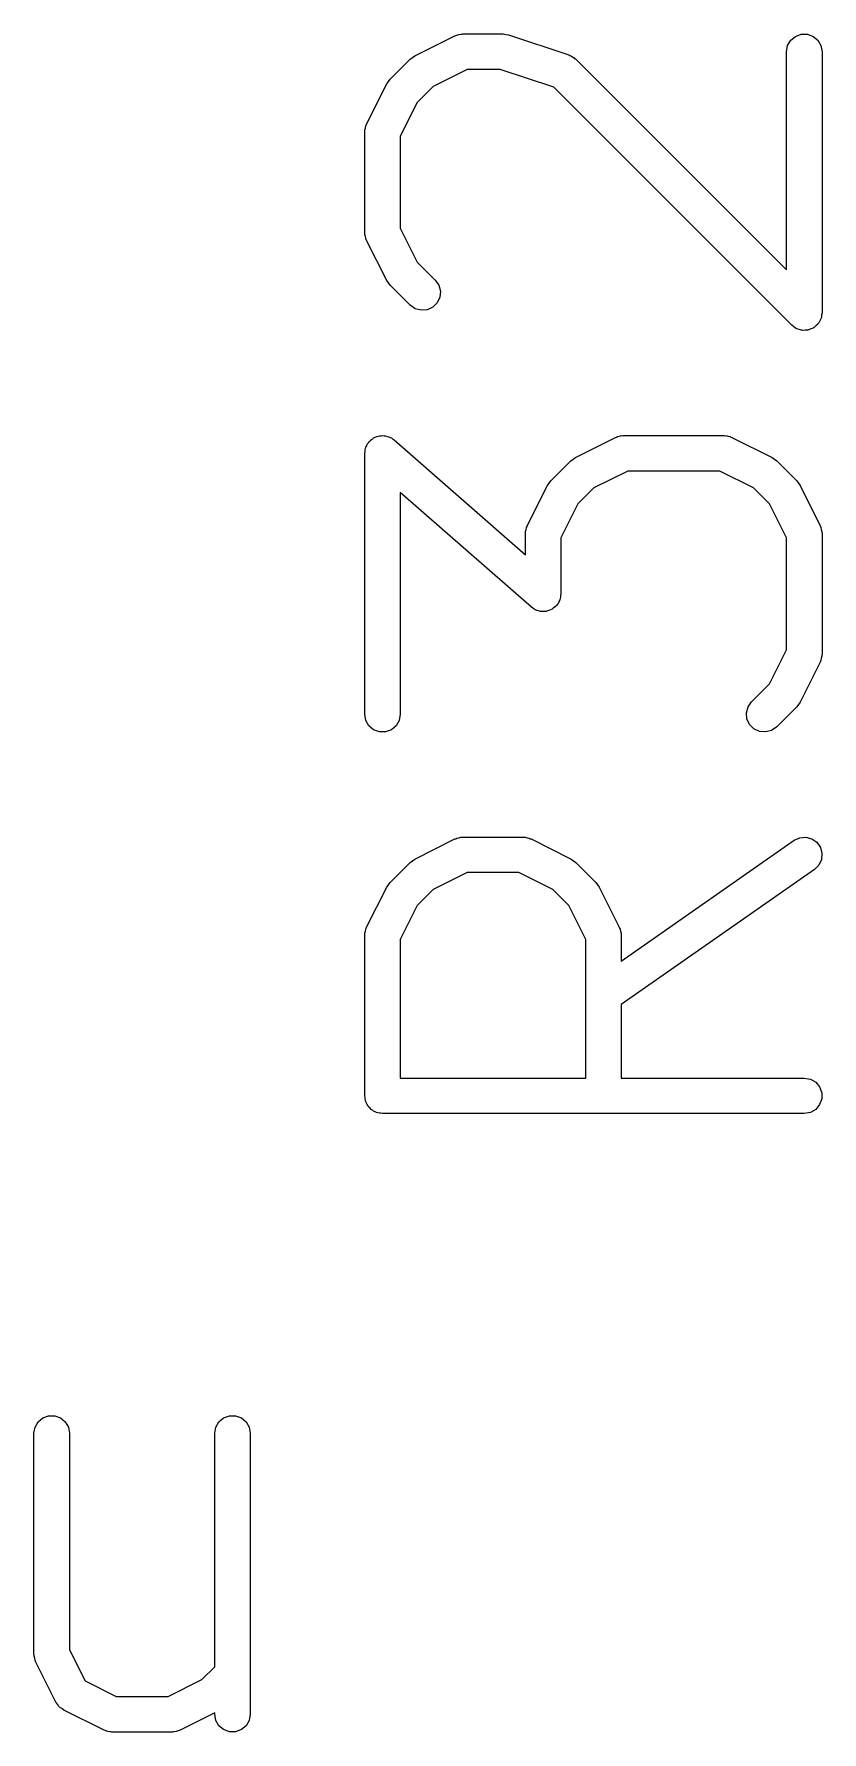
# Model space of a CAD drawing. Extents: x 0 to 76, y -93 to 10.
# Drawn here: x 29.474 to 31.728, y -58.898 to -54.039 of the extents above; entities that cross this region are included whole.
import ezdxf

# ---------------------------------------------------------------- set-up
doc = ezdxf.new("R2010")
doc.units = 0
doc.header["$MEASUREMENT"] = 0
doc.layers.add('BLACK', color=7, linetype='CONTINUOUS')

msp = doc.modelspace()

# ---------------------------------------------------------------- linework, layer by layer
at = {"layer": 'Black'}
for p, q in [((30.5632, -54.1022), (30.6781, -54.0448)), ((30.6781, -54.0448), (30.6809, -54.0439)), ((30.6809, -54.0439), (30.6835, -54.0425)), ((30.6835, -54.0425), (30.6893, -54.0414)), ((30.6893, -54.0414), (30.695, -54.0397)), ((30.695, -54.0397), (30.698, -54.0399)), ((30.698, -54.0399), (30.7009, -54.0394)), ((30.7009, -54.0394), (30.8158, -54.0394)), ((30.8158, -54.0394), (30.8238, -54.0408)), ((30.8238, -54.0408), (30.8318, -54.042)), ((30.8318, -54.042), (31.0042, -54.0995)), ((31.6267, -54.0902), (31.6298, -54.0728)), ((31.6298, -54.0728), (31.6386, -54.0576)), ((31.6386, -54.0576), (31.6521, -54.0462)), ((31.6521, -54.0462), (31.6687, -54.0402)), ((31.6687, -54.0402), (31.6864, -54.0402)), ((31.6864, -54.0402), (31.7029, -54.0462)), ((31.7029, -54.0462), (31.7165, -54.0576)), ((31.7165, -54.0576), (31.7253, -54.0728)), ((31.7253, -54.0728), (31.7283, -54.0902)), ((30.4926, -54.1692), (30.55, -54.1117)), ((30.55, -54.1117), (30.5567, -54.1071)), ((30.5567, -54.1071), (30.5632, -54.1022)), ((31.0042, -54.0995), (31.0068, -54.1009)), ((31.0068, -54.1009), (31.0096, -54.1016)), ((31.0096, -54.1016), (31.0145, -54.105)), ((31.0145, -54.105), (31.0197, -54.1079)), ((31.0197, -54.1079), (31.0216, -54.1101)), ((31.0216, -54.1101), (31.024, -54.1117)), ((31.024, -54.1117), (31.6267, -54.7145)), ((31.6267, -54.7145), (31.6267, -54.0902)), ((31.7283, -54.0902), (31.7283, -54.8371)), ((30.4831, -54.1824), (30.4879, -54.1759)), ((30.4879, -54.1759), (30.4926, -54.1692)), ((30.7128, -54.141), (30.616, -54.1894)), ((30.8075, -54.141), (30.7128, -54.141)), ((30.9607, -54.1921), (30.8075, -54.141)), ((30.4256, -54.2973), (30.4831, -54.1824)), ((30.616, -54.1894), (30.5702, -54.2352)), ((31.6416, -54.873), (30.9607, -54.1921)), ((30.5702, -54.2352), (30.5218, -54.332)), ((30.4202, -54.32), (30.4208, -54.3171)), ((30.4202, -54.6073), (30.4202, -54.32)), ((30.4206, -54.3142), (30.4223, -54.3085)), ((30.4208, -54.3171), (30.4206, -54.3142)), ((30.4223, -54.3085), (30.4233, -54.3026)), ((30.4233, -54.3026), (30.4248, -54.3001)), ((30.4248, -54.3001), (30.4256, -54.2973)), ((30.5218, -54.332), (30.5218, -54.5953)), ((30.4208, -54.6102), (30.4202, -54.6073)), ((30.4206, -54.6131), (30.4208, -54.6102)), ((30.4223, -54.6188), (30.4206, -54.6131)), ((30.5218, -54.5953), (30.5703, -54.6921)), ((30.4233, -54.6247), (30.4223, -54.6188)), ((30.4248, -54.6272), (30.4233, -54.6247)), ((30.4256, -54.63), (30.4248, -54.6272)), ((30.4831, -54.7449), (30.4256, -54.63)), ((30.5703, -54.6921), (30.6219, -54.7437)), ((30.4879, -54.7514), (30.4831, -54.7449)), ((30.4926, -54.7581), (30.4879, -54.7514)), ((30.55, -54.8156), (30.4926, -54.7581)), ((30.6219, -54.7437), (30.632, -54.7582)), ((30.632, -54.7582), (30.6366, -54.7752)), ((30.635, -54.7928), (30.6276, -54.8088)), ((30.6366, -54.7752), (30.635, -54.7928)), ((30.5645, -54.8257), (30.55, -54.8156)), ((30.5815, -54.8302), (30.5645, -54.8257)), ((30.5991, -54.8287), (30.5815, -54.8302)), ((30.6151, -54.8213), (30.5991, -54.8287)), ((30.6276, -54.8088), (30.6151, -54.8213)), ((31.7253, -54.8545), (31.722, -54.8602)), ((31.7257, -54.8523), (31.7253, -54.8545)), ((31.7266, -54.8502), (31.7257, -54.8523)), ((31.7272, -54.8436), (31.7266, -54.8502)), ((31.7283, -54.8371), (31.7272, -54.8436)), ((31.6471, -54.8768), (31.6416, -54.873)), ((31.6521, -54.8811), (31.6471, -54.8768)), ((31.6542, -54.8819), (31.6521, -54.8811)), ((31.6561, -54.8831), (31.6542, -54.8819)), ((31.6625, -54.8849), (31.6561, -54.8831)), ((31.6687, -54.8871), (31.6625, -54.8849)), ((31.671, -54.8871), (31.6687, -54.8871)), ((31.6731, -54.8877), (31.671, -54.8871)), ((31.6797, -54.8871), (31.6731, -54.8877)), ((31.6864, -54.8871), (31.6797, -54.8871)), ((31.6885, -54.8864), (31.6864, -54.8871)), ((31.6907, -54.8862), (31.6885, -54.8864)), ((31.6967, -54.8834), (31.6907, -54.8862)), ((31.7029, -54.8811), (31.6967, -54.8834)), ((31.7047, -54.8797), (31.7029, -54.8811)), ((31.7067, -54.8787), (31.7047, -54.8797)), ((31.7114, -54.874), (31.7067, -54.8787)), ((31.7165, -54.8697), (31.7114, -54.874)), ((31.7176, -54.8678), (31.7165, -54.8697)), ((31.7192, -54.8662), (31.7176, -54.8678)), ((31.722, -54.8602), (31.7192, -54.8662)), ((30.4426, -55.1978), (30.4456, -55.1953)), ((30.4456, -55.1953), (30.4503, -55.1936)), ((30.4503, -55.1936), (30.4547, -55.1912)), ((30.4547, -55.1912), (30.4585, -55.1906)), ((30.4585, -55.1906), (30.4622, -55.1892)), ((30.4622, -55.1892), (30.4672, -55.1892)), ((30.4672, -55.1892), (30.4721, -55.1885)), ((30.4721, -55.1885), (30.4759, -55.1892)), ((30.4759, -55.1892), (30.4799, -55.1892)), ((30.4799, -55.1892), (30.4845, -55.1909)), ((30.4845, -55.1909), (30.4894, -55.1919)), ((30.4894, -55.1919), (30.4928, -55.1939)), ((30.4928, -55.1939), (30.4964, -55.1953)), ((30.4964, -55.1953), (30.5003, -55.1985)), ((31.0229, -55.2513), (31.1378, -55.1938)), ((31.1378, -55.1938), (31.1406, -55.193)), ((31.1406, -55.193), (31.1431, -55.1915)), ((31.1431, -55.1915), (31.149, -55.1905)), ((31.149, -55.1905), (31.1547, -55.1888)), ((31.1547, -55.1888), (31.1576, -55.189)), ((31.1576, -55.189), (31.1605, -55.1885)), ((31.1605, -55.1885), (31.4477, -55.1885)), ((31.4477, -55.1885), (31.4506, -55.189)), ((31.4506, -55.189), (31.4535, -55.1888)), ((31.4535, -55.1888), (31.4593, -55.1905)), ((31.4593, -55.1905), (31.4651, -55.1915)), ((31.4651, -55.1915), (31.4676, -55.193)), ((31.4676, -55.193), (31.4705, -55.1938)), ((31.4705, -55.1938), (31.5854, -55.2513)), ((30.4202, -55.2393), (30.4211, -55.2344)), ((30.4202, -55.9861), (30.4202, -55.2393)), ((30.4211, -55.2344), (30.4212, -55.2294)), ((30.4212, -55.2294), (30.4226, -55.2257)), ((30.4226, -55.2257), (30.4233, -55.2219)), ((30.4233, -55.2219), (30.4258, -55.2176)), ((30.4258, -55.2176), (30.4276, -55.213)), ((30.4276, -55.213), (30.4302, -55.21)), ((30.4302, -55.21), (30.4321, -55.2066)), ((30.4321, -55.2066), (30.4359, -55.2034)), ((30.4359, -55.2034), (30.4392, -55.1997)), ((30.4392, -55.1997), (30.4426, -55.1978)), ((30.5003, -55.1985), (30.5045, -55.201)), ((30.5045, -55.201), (30.8799, -55.5295)), ((30.9522, -55.3182), (31.0096, -55.2608)), ((31.0096, -55.2608), (31.0163, -55.2561)), ((31.0163, -55.2561), (31.0229, -55.2513)), ((31.1725, -55.2901), (31.0757, -55.3385)), ((31.4357, -55.2901), (31.1725, -55.2901)), ((31.5326, -55.3385), (31.4357, -55.2901)), ((31.5854, -55.2513), (31.5919, -55.2561)), ((31.5919, -55.2561), (31.5986, -55.2608)), ((31.5986, -55.2608), (31.656, -55.3182)), ((30.8852, -55.4464), (30.9427, -55.3314)), ((30.9427, -55.3314), (30.9475, -55.3249)), ((30.9475, -55.3249), (30.9522, -55.3182)), ((31.0757, -55.3385), (31.0299, -55.3843)), ((31.5783, -55.3843), (31.5326, -55.3385)), ((31.656, -55.3182), (31.6607, -55.3249)), ((31.6607, -55.3249), (31.6655, -55.3314)), ((31.6655, -55.3314), (31.723, -55.4464)), ((30.8972, -55.6797), (30.5218, -55.3512)), ((30.5218, -55.3512), (30.5218, -55.9861)), ((31.0299, -55.3843), (30.9815, -55.4811)), ((31.6267, -55.4811), (31.5783, -55.3843)), ((30.8799, -55.4691), (30.8804, -55.4662)), ((30.8799, -55.5295), (30.8799, -55.4691)), ((30.8802, -55.4633), (30.8819, -55.4576)), ((30.8804, -55.4662), (30.8802, -55.4633)), ((30.8819, -55.4576), (30.8829, -55.4517)), ((30.8829, -55.4517), (30.8844, -55.4492)), ((30.8844, -55.4492), (30.8852, -55.4464)), ((30.9815, -55.4811), (30.9815, -55.6414)), ((31.6267, -55.8018), (31.6267, -55.4811)), ((31.723, -55.4464), (31.7238, -55.4492)), ((31.7238, -55.4492), (31.7253, -55.4517)), ((31.7253, -55.4517), (31.7263, -55.4576)), ((31.7263, -55.4576), (31.728, -55.4633)), ((31.728, -55.4633), (31.7278, -55.4662)), ((31.7278, -55.4662), (31.7283, -55.4691)), ((31.7283, -55.4691), (31.7283, -55.8138)), ((30.9015, -55.6822), (30.8972, -55.6797)), ((30.9053, -55.6854), (30.9015, -55.6822)), ((30.9591, -55.6829), (30.9561, -55.6854)), ((30.9625, -55.681), (30.9591, -55.6829)), ((30.9658, -55.6773), (30.9625, -55.681)), ((30.9696, -55.6741), (30.9658, -55.6773)), ((30.9715, -55.6707), (30.9696, -55.6741)), ((30.9741, -55.6677), (30.9715, -55.6707)), ((30.9759, -55.6631), (30.9741, -55.6677)), ((30.9784, -55.6588), (30.9759, -55.6631)), ((30.9791, -55.6549), (30.9784, -55.6588)), ((30.9805, -55.6513), (30.9791, -55.6549)), ((30.9806, -55.6463), (30.9805, -55.6513)), ((30.9815, -55.6414), (30.9806, -55.6463)), ((30.909, -55.6868), (30.9053, -55.6854)), ((30.9123, -55.6888), (30.909, -55.6868)), ((30.9172, -55.6898), (30.9123, -55.6888)), ((30.9218, -55.6915), (30.9172, -55.6898)), ((30.9258, -55.6915), (30.9218, -55.6915)), ((30.9296, -55.6922), (30.9258, -55.6915)), ((30.9345, -55.6915), (30.9296, -55.6922)), ((30.9395, -55.6915), (30.9345, -55.6915)), ((30.9432, -55.6901), (30.9395, -55.6915)), ((30.947, -55.6895), (30.9432, -55.6901)), ((30.9514, -55.6871), (30.947, -55.6895)), ((30.9561, -55.6854), (30.9514, -55.6871)), ((31.5783, -55.8986), (31.6267, -55.8018)), ((31.7263, -55.8253), (31.7253, -55.8312)), ((31.728, -55.8196), (31.7263, -55.8253)), ((31.7283, -55.8138), (31.7278, -55.8167)), ((31.7278, -55.8167), (31.728, -55.8196)), ((31.723, -55.8365), (31.6655, -55.9514)), ((31.7238, -55.8337), (31.723, -55.8365)), ((31.7253, -55.8312), (31.7238, -55.8337)), ((31.5267, -55.9502), (31.5783, -55.8986)), ((31.512, -55.9817), (31.5166, -55.9647)), ((31.5166, -55.9647), (31.5267, -55.9502)), ((31.656, -55.9646), (31.5986, -56.0221)), ((31.6607, -55.9579), (31.656, -55.9646)), ((31.6655, -55.9514), (31.6607, -55.9579)), ((30.4233, -56.0035), (30.4202, -55.9861)), ((30.4321, -56.0188), (30.4233, -56.0035)), ((30.4456, -56.0301), (30.4321, -56.0188)), ((30.51, -56.0188), (30.4964, -56.0301)), ((30.5188, -56.0035), (30.51, -56.0188)), ((30.5218, -55.9861), (30.5188, -56.0035)), ((31.5136, -55.9993), (31.512, -55.9817)), ((31.521, -56.0153), (31.5136, -55.9993)), ((31.5335, -56.0278), (31.521, -56.0153)), ((31.5986, -56.0221), (31.5841, -56.0322)), ((30.4622, -56.0362), (30.4456, -56.0301)), ((30.4799, -56.0362), (30.4622, -56.0362)), ((30.4964, -56.0301), (30.4799, -56.0362)), ((31.5495, -56.0352), (31.5335, -56.0278)), ((31.5671, -56.0367), (31.5495, -56.0352)), ((31.5841, -56.0322), (31.5671, -56.0367)), ((30.5632, -56.4003), (30.6781, -56.3429)), ((30.6781, -56.3429), (30.6809, -56.342)), ((30.6809, -56.342), (30.6835, -56.3406)), ((30.6835, -56.3406), (30.6893, -56.3395)), ((30.6893, -56.3395), (30.695, -56.3378)), ((30.695, -56.3378), (30.698, -56.338)), ((30.698, -56.338), (30.7009, -56.3375)), ((30.7009, -56.3375), (30.8732, -56.3375)), ((30.8732, -56.3375), (30.8761, -56.338)), ((30.8761, -56.338), (30.879, -56.3378)), ((30.879, -56.3378), (30.8847, -56.3395)), ((30.8847, -56.3395), (30.8906, -56.3406)), ((30.8906, -56.3406), (30.8931, -56.342)), ((30.8931, -56.342), (30.8959, -56.3429)), ((30.8959, -56.3429), (31.0108, -56.4003)), ((31.1538, -56.6929), (31.6484, -56.3467)), ((31.6484, -56.3467), (31.6644, -56.3392)), ((31.6644, -56.3392), (31.682, -56.3377)), ((31.682, -56.3377), (31.699, -56.3423)), ((31.699, -56.3423), (31.7135, -56.3524)), ((31.7135, -56.3524), (31.7236, -56.3668)), ((30.4926, -56.4673), (30.55, -56.4098)), ((30.55, -56.4098), (30.5567, -56.4052)), ((30.5567, -56.4052), (30.5632, -56.4003)), ((31.0108, -56.4003), (31.0174, -56.4052)), ((31.0174, -56.4052), (31.024, -56.4098)), ((31.024, -56.4098), (31.0815, -56.4673)), ((31.7266, -56.4015), (31.7192, -56.4175)), ((31.7236, -56.3668), (31.7282, -56.3839)), ((31.7282, -56.3839), (31.7266, -56.4015)), ((30.7128, -56.4391), (30.616, -56.4875)), ((30.8612, -56.4391), (30.7128, -56.4391)), ((30.958, -56.4875), (30.8612, -56.4391)), ((31.7067, -56.4299), (31.1538, -56.8169)), ((31.7192, -56.4175), (31.7067, -56.4299)), ((30.4256, -56.5954), (30.4831, -56.4805)), ((30.4831, -56.4805), (30.4879, -56.474)), ((30.4879, -56.474), (30.4926, -56.4673)), ((30.616, -56.4875), (30.5703, -56.5333)), ((31.0038, -56.5333), (30.958, -56.4875)), ((31.0815, -56.4673), (31.0862, -56.474)), ((31.0862, -56.474), (31.091, -56.4805)), ((31.091, -56.4805), (31.1485, -56.5954)), ((30.5703, -56.5333), (30.5218, -56.6301)), ((31.0522, -56.6301), (31.0038, -56.5333)), ((30.4223, -56.6066), (30.4233, -56.6007)), ((30.4233, -56.6007), (30.4248, -56.5982)), ((30.4248, -56.5982), (30.4256, -56.5954)), ((31.1485, -56.5954), (31.1493, -56.5982)), ((31.1493, -56.5982), (31.1508, -56.6007)), ((31.1508, -56.6007), (31.1518, -56.6066)), ((30.4202, -56.6181), (30.4208, -56.6152)), ((30.4202, -57.0777), (30.4202, -56.6181)), ((30.4206, -56.6123), (30.4223, -56.6066)), ((30.4208, -56.6152), (30.4206, -56.6123)), ((30.5218, -56.6301), (30.5218, -57.0269)), ((31.0522, -57.0269), (31.0522, -56.6301)), ((31.1518, -56.6066), (31.1535, -56.6123)), ((31.1535, -56.6123), (31.1533, -56.6152)), ((31.1533, -56.6152), (31.1538, -56.6181)), ((31.1538, -56.6181), (31.1538, -56.6929)), ((31.1538, -56.8169), (31.1538, -57.0269)), ((30.5218, -57.0269), (31.0522, -57.0269)), ((31.1538, -57.0269), (31.6775, -57.0269)), ((31.6775, -57.0269), (31.6949, -57.03)), ((31.6949, -57.03), (31.7102, -57.0388)), ((31.7102, -57.0388), (31.7215, -57.0523)), ((30.421, -57.0821), (30.4202, -57.0777)), ((30.421, -57.0866), (30.421, -57.0821)), ((30.4225, -57.0907), (30.421, -57.0866)), ((30.4233, -57.0951), (30.4225, -57.0907)), ((31.7215, -57.0523), (31.7276, -57.0689)), ((31.7276, -57.0866), (31.7215, -57.1031)), ((31.7276, -57.0689), (31.7276, -57.0866)), ((30.4255, -57.099), (30.4233, -57.0951)), ((30.4271, -57.1031), (30.4255, -57.099)), ((30.4299, -57.1065), (30.4271, -57.1031)), ((30.4321, -57.1104), (30.4299, -57.1065)), ((30.4355, -57.1132), (30.4321, -57.1104)), ((30.4384, -57.1167), (30.4355, -57.1132)), ((30.4422, -57.1189), (30.4384, -57.1167)), ((30.4456, -57.1217), (30.4422, -57.1189)), ((30.4498, -57.1233), (30.4456, -57.1217)), ((30.4537, -57.1255), (30.4498, -57.1233)), ((30.4581, -57.1262), (30.4537, -57.1255)), ((30.4622, -57.1278), (30.4581, -57.1262)), ((30.4667, -57.1278), (30.4622, -57.1278)), ((30.471, -57.1285), (30.4667, -57.1278)), ((31.6775, -57.1285), (30.471, -57.1285)), ((31.6949, -57.1255), (31.6775, -57.1285)), ((31.7102, -57.1167), (31.6949, -57.1255)), ((31.7215, -57.1031), (31.7102, -57.1167)), ((29.4771, -58.0258), (29.486, -58.0106)), ((29.486, -58.0106), (29.4995, -57.9992)), ((29.4995, -57.9992), (29.5161, -57.9932)), ((29.5161, -57.9932), (29.5337, -57.9932)), ((29.5337, -57.9932), (29.5503, -57.9992)), ((29.5503, -57.9992), (29.5638, -58.0106)), ((29.5638, -58.0106), (29.5726, -58.0258)), ((29.9942, -58.0258), (30.003, -58.0106)), ((30.003, -58.0106), (30.0166, -57.9992)), ((30.0166, -57.9992), (30.0331, -57.9932)), ((30.0331, -57.9932), (30.0508, -57.9932)), ((30.0508, -57.9932), (30.0674, -57.9992)), ((30.0674, -57.9992), (30.0809, -58.0106)), ((30.0809, -58.0106), (30.0897, -58.0258)), ((29.4741, -58.0432), (29.4771, -58.0258)), ((29.4741, -58.6752), (29.4741, -58.0432)), ((29.5726, -58.0258), (29.5757, -58.0432)), ((29.5757, -58.0432), (29.5757, -58.6632)), ((29.9912, -58.0432), (29.9942, -58.0258)), ((29.9912, -58.7116), (29.9912, -58.0432)), ((30.0897, -58.0258), (30.0928, -58.0432)), ((30.0928, -58.0432), (30.0928, -58.8475)), ((29.4746, -58.6781), (29.4741, -58.6752)), ((29.4744, -58.681), (29.4746, -58.6781)), ((29.4761, -58.6867), (29.4744, -58.681)), ((29.4771, -58.6926), (29.4761, -58.6867)), ((29.4786, -58.6951), (29.4771, -58.6926)), ((29.4794, -58.6979), (29.4786, -58.6951)), ((29.5757, -58.6632), (29.6202, -58.7522)), ((29.5369, -58.8128), (29.4794, -58.6979)), ((29.9544, -58.7483), (29.9912, -58.7116)), ((29.6202, -58.7522), (29.7092, -58.7967)), ((29.8576, -58.7967), (29.9544, -58.7483)), ((29.5413, -58.8188), (29.5369, -58.8128)), ((29.5454, -58.825), (29.5413, -58.8188)), ((29.5466, -58.8259), (29.5454, -58.825)), ((29.5474, -58.827), (29.5466, -58.8259)), ((29.5536, -58.8311), (29.5474, -58.827)), ((29.5596, -58.8355), (29.5536, -58.8311)), ((29.6745, -58.893), (29.5596, -58.8355)), ((29.7092, -58.7967), (29.8576, -58.7967)), ((29.9912, -58.8436), (29.8923, -58.893)), ((29.9912, -58.8475), (29.9912, -58.8436)), ((29.9942, -58.8649), (29.9912, -58.8475)), ((30.003, -58.8802), (29.9942, -58.8649)), ((30.0166, -58.8915), (30.003, -58.8802)), ((30.0809, -58.8802), (30.0674, -58.8915)), ((30.0897, -58.8649), (30.0809, -58.8802)), ((30.0928, -58.8475), (30.0897, -58.8649)), ((29.6773, -58.8938), (29.6745, -58.893)), ((29.6799, -58.8953), (29.6773, -58.8938)), ((29.6857, -58.8963), (29.6799, -58.8953)), ((29.6914, -58.898), (29.6857, -58.8963)), ((29.6944, -58.8978), (29.6914, -58.898)), ((29.6972, -58.8983), (29.6944, -58.8978)), ((29.8696, -58.8983), (29.6972, -58.8983)), ((29.8725, -58.8978), (29.8696, -58.8983)), ((29.8754, -58.898), (29.8725, -58.8978)), ((29.8811, -58.8963), (29.8754, -58.898)), ((29.887, -58.8953), (29.8811, -58.8963)), ((29.8895, -58.8938), (29.887, -58.8953)), ((29.8923, -58.893), (29.8895, -58.8938)), ((30.0331, -58.8976), (30.0166, -58.8915)), ((30.0508, -58.8976), (30.0331, -58.8976)), ((30.0674, -58.8915), (30.0508, -58.8976))]:
    msp.add_line(p, q, dxfattribs=at)

doc.saveas('drawing.dxf')
